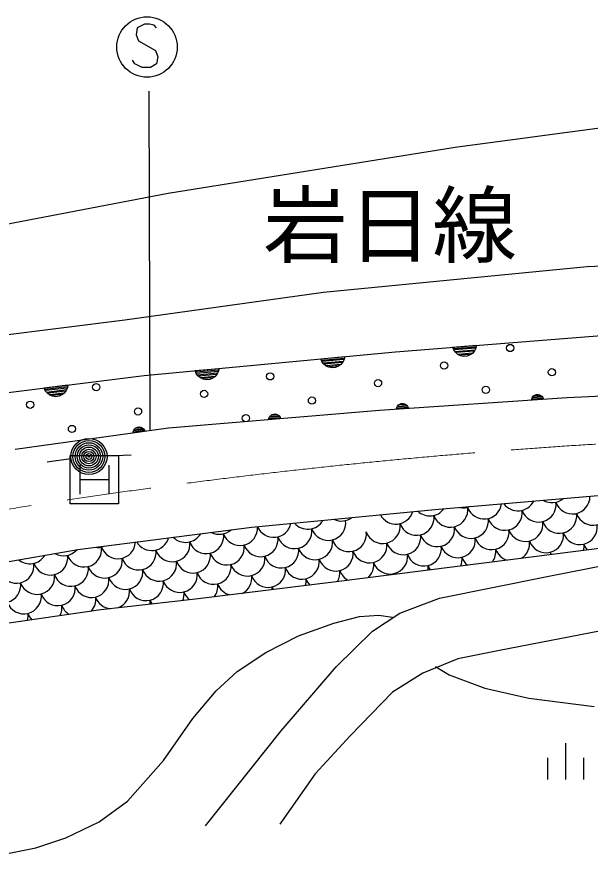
# Model space of a CAD drawing. Units: millimetres, scale not verified. Extents: x 40000 to 680000, y 20000 to 380000.
# Drawn here: x 133555 to 157284, y 307428 to 342258 of the extents above; entities that cross this region are included whole.
import ezdxf
from ezdxf.enums import TextEntityAlignment as Align

# ---------------------------------------------------------------- set-up
doc = ezdxf.new("R2010")
doc.units = ezdxf.units.MM
doc.header["$LTSCALE"] = 1000
doc.linetypes.add('CHAIN', pattern=[18.5, 12, -1.5, 3.5, -1.5])
for name, color, linetype, lineweight in [('M-BGD', 7, 'Continuous', 25), ('M-BMK', 2, 'CHAIN', 13), ('M-STR-STRC', 7, 'Continuous', 25)]:
    doc.layers.add(name, color=color, linetype=linetype, lineweight=lineweight)
doc.styles.add('ＭＳ ゴシック', font='')
doc.styles.get('ＭＳ ゴシック').set_extended_font_data('MS Gothic')

msp = doc.modelspace()

# ---------------------------------------------------------------- linework, layer by layer
at = {"layer": 'M-BGD'}
for p, q in [((161571, 338168), (151698, 336848)), ((151698, 336848), (139822, 334942)), ((139822, 334942), (128608, 332812)), ((157162, 331927), (163195, 332156)), ((146241, 330858), (157162, 331927)), ((138024, 329720), (146241, 330858)), ((131132, 328840), (138024, 329720)), ((149231, 328395), (160647, 329303)), ((151586, 328583), (152583, 328662)), ((151636, 328466), (151586, 328583)), ((151631, 328526), (152548, 328599)), ((151704, 328371), (151636, 328466)), ((152533, 328538), (151656, 328468)), ((151680, 328410), (152518, 328476)), ((152553, 328539), (152501, 328435)), ((152583, 328662), (152553, 328539)), ((138830, 327413), (149231, 328395)), ((146133, 328103), (147128, 328197)), ((146184, 327987), (146133, 328103)), ((146178, 328047), (147094, 328133)), ((147128, 328197), (147100, 328074)), ((151811, 328280), (151704, 328371)), ((152463, 328412), (151745, 328355)), ((151810, 328299), (152408, 328347)), ((151916, 328228), (151811, 328280)), ((152313, 328279), (151914, 328248)), ((152038, 328197), (151916, 328228)), ((152198, 328210), (152038, 328197)), ((152314, 328259), (152198, 328210)), ((152409, 328327), (152314, 328259)), ((152501, 328435), (152409, 328327)), ((146253, 327893), (146184, 327987)), ((147080, 328072), (146204, 327989)), ((146229, 327931), (147066, 328010)), ((146362, 327803), (146253, 327893)), ((147012, 327945), (146295, 327877)), ((146360, 327823), (146957, 327879)), ((146467, 327753), (146362, 327803)), ((146864, 327810), (146465, 327773)), ((146590, 327724), (146467, 327753)), ((146865, 327790), (146750, 327739)), ((146959, 327859), (146865, 327790)), ((147050, 327968), (146959, 327859)), ((147100, 328074), (147050, 327968)), ((131523, 326500), (138830, 327413)), ((140933, 327612), (141928, 327706)), ((140984, 327496), (140933, 327612)), ((140978, 327556), (141894, 327642)), ((141053, 327402), (140984, 327496)), ((141880, 327581), (141004, 327498)), ((141029, 327440), (141865, 327519)), ((141811, 327454), (141095, 327386)), ((141849, 327477), (141759, 327368)), ((141900, 327583), (141849, 327477)), ((141928, 327706), (141900, 327583)), ((146750, 327739), (146590, 327724)), ((141162, 327312), (141053, 327402)), ((141160, 327332), (141757, 327388)), ((141267, 327262), (141162, 327312)), ((141663, 327319), (141265, 327282)), ((141390, 327233), (141267, 327262)), ((141550, 327248), (141390, 327233)), ((141665, 327299), (141550, 327248)), ((141759, 327368), (141665, 327299)), ((134680, 326895), (135673, 327019)), ((134735, 326781), (134680, 326895)), ((134727, 326840), (135640, 326954)), ((134807, 326689), (134735, 326781)), ((135628, 326892), (134755, 326783)), ((134782, 326726), (135616, 326830)), ((135563, 326763), (134849, 326674)), ((135601, 326788), (135514, 326676)), ((135648, 326895), (135601, 326788)), ((135673, 327019), (135648, 326895)), ((156337, 326502), (167316, 327002)), ((134918, 326602), (134807, 326689)), ((134916, 326622), (135511, 326696)), ((135025, 326555), (134918, 326602)), ((135420, 326624), (135023, 326575)), ((135149, 326530), (135025, 326555)), ((135308, 326550), (135149, 326530)), ((135422, 326605), (135308, 326550)), ((135514, 326676), (135422, 326605)), ((148570, 325976), (156337, 326502)), ((154854, 326401), (154870, 326462)), ((155353, 326435), (154854, 326401)), ((154870, 326462), (154897, 326514)), ((154871, 326442), (155330, 326473)), ((155308, 326512), (154889, 326484)), ((154897, 326514), (154943, 326568)), ((154916, 326526), (155275, 326550)), ((154943, 326568), (154991, 326601)), ((155233, 326587), (154953, 326568)), ((154991, 326601), (155050, 326625)), ((155011, 326602), (155171, 326613)), ((155050, 326625), (155129, 326630)), ((155129, 326630), (155191, 326614)), ((155191, 326614), (155242, 326588)), ((155242, 326588), (155296, 326541)), ((155296, 326541), (155329, 326493)), ((155329, 326493), (155353, 326435)), ((149267, 326023), (149283, 326084)), ((149766, 326057), (149267, 326023)), ((149283, 326084), (149310, 326136)), ((149284, 326064), (149743, 326095)), ((149721, 326134), (149302, 326105)), ((149310, 326136), (149356, 326189)), ((149329, 326147), (149688, 326172)), ((149356, 326189), (149404, 326223)), ((149645, 326209), (149366, 326190)), ((149404, 326223), (149463, 326247)), ((149424, 326224), (149584, 326235)), ((149463, 326247), (149542, 326252)), ((149542, 326252), (149604, 326236)), ((149604, 326236), (149655, 326210)), ((149655, 326210), (149709, 326163)), ((149709, 326163), (149742, 326115)), ((149742, 326115), (149766, 326057)), ((139833, 325239), (148570, 325976)), ((143990, 325649), (144016, 325702)), ((143992, 325630), (144450, 325668)), ((144427, 325706), (144008, 325671)), ((144016, 325702), (144061, 325756)), ((144035, 325713), (144393, 325744)), ((144061, 325756), (144109, 325790)), ((144350, 325780), (144071, 325757)), ((144109, 325790), (144167, 325815)), ((144128, 325792), (144288, 325805)), ((144167, 325815), (144246, 325822)), ((144246, 325822), (144308, 325807)), ((144308, 325807), (144360, 325781)), ((144360, 325781), (144414, 325735)), ((144414, 325735), (144448, 325688)), ((144448, 325688), (144473, 325630)), ((143975, 325588), (143990, 325649)), ((144473, 325630), (143975, 325588)), ((133483, 324363), (139833, 325239)), ((138860, 325104), (138364, 325036)), ((138364, 325036), (138376, 325098)), ((138376, 325098), (138399, 325152)), ((138379, 325078), (138834, 325141)), ((138809, 325178), (138393, 325121)), ((138399, 325152), (138442, 325208)), ((138417, 325164), (138774, 325214)), ((138442, 325208), (138487, 325245)), ((138729, 325248), (138451, 325210)), ((138487, 325245), (138544, 325273)), ((138507, 325248), (138665, 325269)), ((138544, 325273), (138623, 325284)), ((138623, 325284), (138685, 325272)), ((138685, 325272), (138739, 325249)), ((138739, 325249), (138795, 325207)), ((138795, 325207), (138832, 325161)), ((138832, 325161), (138860, 325104)), ((135796, 323955), (134805, 323818)), ((137288, 324086), (138287, 324125)), ((150854, 321860), (161332, 322759)), ((143279, 321132), (150854, 321860)), ((136081, 320208), (143279, 321132)), ((155503, 319095), (165778, 321094)), ((159547, 320494), (154077, 319796)), ((122297, 317799), (136081, 320208)), ((154077, 319796), (146770, 318870)), ((151052, 318198), (155503, 319095)), ((146770, 318870), (140948, 318147)), ((140948, 318147), (137033, 317715)), ((149400, 317572), (151052, 318198)), ((137033, 317715), (131108, 316854)), ((146674, 317162), (147741, 317436)), ((147741, 317436), (148534, 317487)), ((148275, 316822), (149400, 317572)), ((148534, 317487), (149103, 317406)), ((145215, 316636), (146674, 317162)), ((159781, 317232), (153527, 316027)), ((143855, 315937), (145215, 316636)), ((146774, 315346), (148275, 316822)), ((142674, 315150), (143855, 315937)), ((153527, 316027), (151807, 315676)), ((151807, 315676), (150361, 315089)), ((144497, 312694), (146774, 315346)), ((150877, 315357), (151453, 315020)), ((141810, 314349), (142674, 315150)), ((150361, 315089), (149100, 314295)), ((151453, 315020), (152921, 314464)), ((140845, 313206), (141810, 314349)), ((149100, 314295), (147349, 312494)), ((152921, 314464), (154748, 314047)), ((154748, 314047), (157447, 313710)), ((139625, 311478), (140845, 313206)), ((141370, 308766), (144497, 312694)), ((147349, 312494), (145898, 310918)), ((156263, 312187), (156263, 310687)), ((138137, 309794), (139625, 311478)), ((155513, 311587), (155513, 310687)), ((157013, 311587), (157013, 310687)), ((145898, 310918), (144447, 308841)), ((136962, 308937), (138137, 309794)), ((135581, 308270), (136962, 308937)), ((134342, 307857), (135581, 308270)), ((132230, 307428), (134342, 307857))]:
    msp.add_line(p, q, dxfattribs=at)
for centre, radius in [((153971, 328548), 150), ((151237, 327822), 150), ((144040, 327374), 150), ((155701, 327544), 150), ((136842, 326926), 150), ((148504, 327096), 150), ((141306, 326648), 150), ((152967, 326818), 150), ((145770, 326370), 150), ((134109, 326200), 150), ((138572, 325922), 150), ((143036, 325644), 150), ((135838, 325196), 150), ((136539, 324057), 750), ((136539, 324057), 660), ((136539, 324057), 570), ((136539, 324057), 480), ((136539, 324057), 390), ((136539, 324057), 300), ((136539, 324057), 210), ((136539, 324057), 120), ((136539, 324057), 30)]:
    msp.add_circle(centre, radius, dxfattribs=at)
for centre, start, end in [((154297, 322530), 216.0088, 333.8011), ((155697, 322868), 239.6178, 310.1921), ((156550, 322403), 199.228, 0.6005), ((150644, 322320), 226.8504, 323.7233), ((151497, 321855), 199.228, 7.9022), ((152044, 322658), 258.2654, 291.5445), ((152897, 322193), 199.228, 352.3771), ((155150, 322065), 199.228, 7.9022), ((157403, 321938), 199.228, 7.9022), ((146992, 322109), 244.162, 306.8168), ((149245, 321982), 207.8981, 343.0807), ((150098, 321517), 199.228, 7.9022), ((152350, 321390), 199.228, 7.9022), ((153750, 321728), 199.228, 7.9022), ((156003, 321600), 199.228, 7.9022), ((142792, 321096), 199.228, 4.6049), ((144192, 321434), 202.6486, 348.3302), ((145592, 321772), 220.5624, 330.4164), ((146445, 321307), 199.228, 7.9022), ((148698, 321179), 199.228, 7.9022), ((150950, 321052), 199.228, 7.9022), ((154603, 321262), 199.228, 7.9022), ((156856, 321135), 199.228, 7.9022), ((140540, 321224), 224.7442, 329.8835), ((141393, 320758), 199.228, 7.9022), ((141940, 321561), 242.8527, 311.775), ((145045, 320969), 199.228, 7.9022), ((147298, 320842), 199.228, 7.9022), ((149551, 320714), 199.228, 7.9022), ((153203, 320925), 199.228, 7.9022), ((155456, 320797), 199.228, 7.9022), ((137740, 320548), 199.228, 357.2719), ((139140, 320886), 210.3357, 344.292), ((139993, 320421), 199.228, 7.9022), ((143645, 320631), 199.228, 7.9022), ((145898, 320504), 199.228, 7.9022), ((148151, 320377), 199.228, 7.9022), ((151803, 320587), 199.228, 7.9022), ((154056, 320460), 301.2519, 7.9022), ((135487, 320675), 240.9556, 318.8667), ((136340, 320210), 199.228, 7.9022), ((136887, 321013), 261.4632, 293.1645), ((138593, 320083), 199.228, 7.9022), ((142246, 320293), 199.228, 7.9022), ((144498, 320166), 199.228, 7.9022), ((146751, 320039), 199.228, 7.9022), ((150403, 320249), 199.228, 7.9022), ((152656, 320122), 323.2851, 7.9022), ((154056, 320460), 199.228, 253.2521), ((156309, 320332), 199.228, 207.4562), ((156309, 320332), 347.0873, 7.9022), ((157708, 320670), 199.228, 221.5498), ((134088, 320338), 230.5129, 329.3094), ((134941, 319873), 199.228, 7.9022), ((137193, 319745), 199.228, 7.9022), ((140846, 319956), 199.228, 7.9022), ((143098, 319828), 199.228, 7.9022), ((145351, 319701), 199.228, 7.9022), ((149004, 319911), 199.228, 7.9022), ((151256, 319784), 338.9303, 7.9022), ((152656, 320122), 199.228, 231.1576), ((133541, 319535), 199.228, 7.9022), ((135793, 319407), 199.228, 7.9022), ((139446, 319618), 199.228, 7.9022), ((141699, 319491), 199.228, 7.9022), ((143951, 319363), 199.228, 7.9022), ((147604, 319574), 312.1374, 7.9022), ((151256, 319784), 199.228, 215.5125), ((149856, 319446), 352.5043, 7.9022), ((134394, 319070), 199.228, 7.9022), ((138046, 319280), 199.228, 7.9022), ((140299, 319153), 199.228, 7.9022), ((142551, 319026), 298.3066, 7.9022), ((146204, 319236), 330.3453, 7.9022), ((147604, 319574), 199.228, 242.3054), ((132994, 318732), 199.228, 7.9022), ((135246, 318605), 199.228, 7.9022), ((136646, 318942), 199.228, 7.9022), ((138899, 318815), 199.228, 7.9022), ((141152, 318688), 322.0529, 7.9022), ((142551, 319026), 199.228, 255.8584), ((144804, 318898), 345.1411, 7.9022), ((146204, 319236), 199.228, 223.8349), ((133847, 318267), 199.228, 7.9022), ((137499, 318477), 288.6337, 7.9022), ((139752, 318350), 338.8663, 7.9022), ((141152, 318688), 199.228, 231.7342), ((144804, 318898), 199.228, 209.024), ((143404, 318560), 358.5159, 7.9022), ((136099, 318140), 318.224, 7.9022), ((137499, 318477), 199.228, 263.9553), ((139752, 318350), 199.228, 213.7226), ((138352, 318012), 354.2448, 7.9022), ((134699, 317802), 332.6262, 7.9022), ((136099, 318140), 199.228, 238.3067), ((133300, 317464), 344.7592, 7.9022), ((134699, 317802), 199.228, 223.9044)]:
    msp.add_arc(centre, 724, start, end, dxfattribs=at)
at = {"layer": 'M-BMK'}
msp.add_arc((172855, 75026), 250014, 90.42624, 101.6134, dxfattribs=at)
at = {"layer": 'M-STR-STRC'}
for p, q in [((138542, 341808), (138492, 341508)), ((138842, 341958), (138542, 341808)), ((139042, 341958), (138842, 341958)), ((139242, 341908), (139042, 341958)), ((139342, 341808), (139242, 341908)), ((138492, 341508), (138592, 341258)), ((138592, 341258), (139292, 340858)), ((139292, 340858), (139392, 340608)), ((138442, 340308), (138342, 340458)), ((138742, 340158), (138442, 340308)), ((139342, 340308), (139092, 340158)), ((139392, 340608), (139342, 340308)), ((139092, 340158), (138742, 340158)), ((139076, 325152), (139034, 339177)), ((135768, 322098), (135768, 324098)), ((135768, 324098), (137768, 324098)), ((137768, 324098), (137768, 322098)), ((136168, 323698), (136168, 322498)), ((137368, 323698), (137368, 322498)), ((136168, 323098), (137368, 323098)), ((137768, 322098), (135768, 322098))]:
    msp.add_line(p, q, dxfattribs=at)
msp.add_circle((138942, 341008), 1250, dxfattribs=at)

# ---------------------------------------------------------------- texts
at = {"layer": 'M-BGD', "style": 'ＭＳ ゴシック'}
msp.add_text('岩日線', height=2566, dxfattribs=at).set_placement((143752, 331580), align=Align.BOTTOM_LEFT)

doc.saveas('drawing.dxf')
